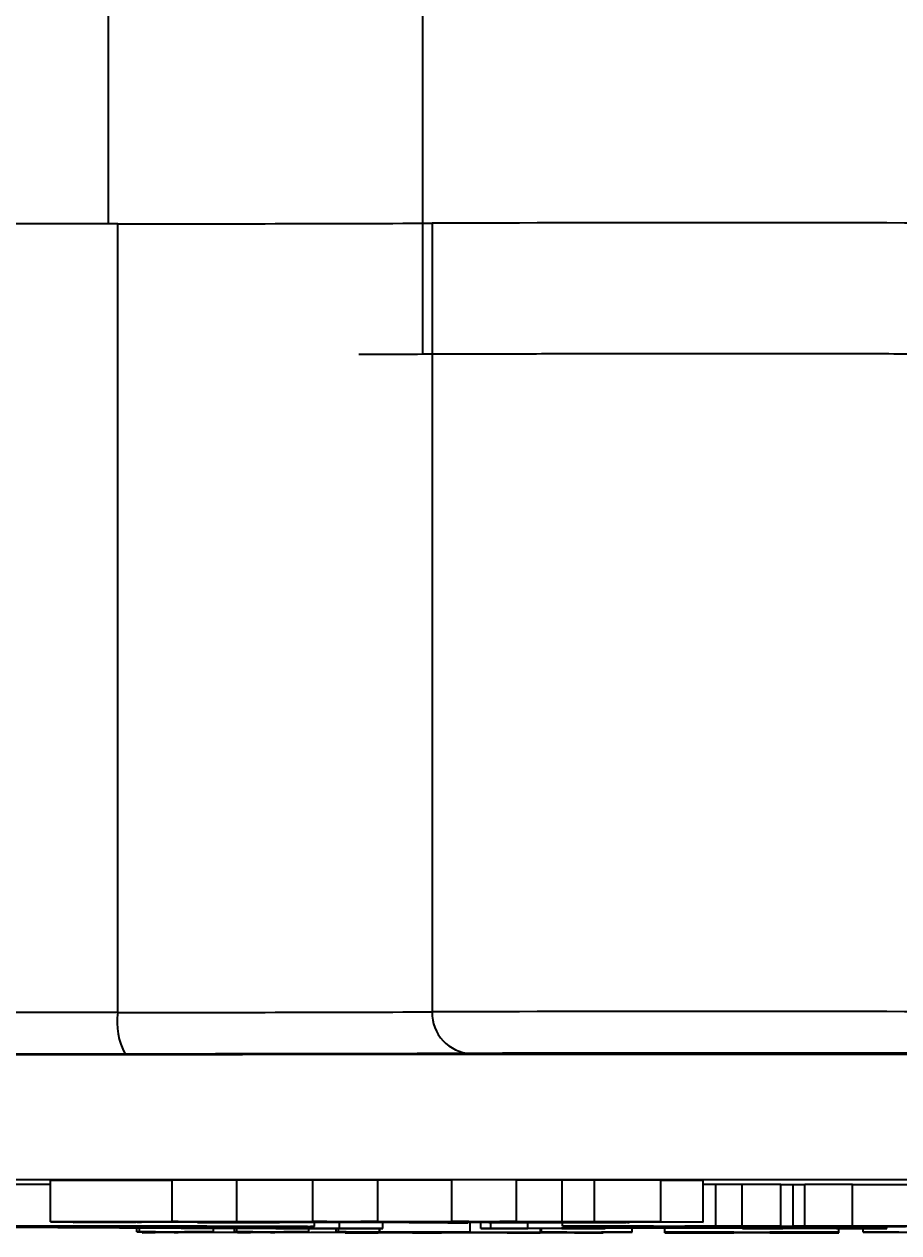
# Model space of a CAD drawing. Header units: millimetres. Extents: x 2180 to 4616, y 795 to 2518.
# Drawn here: x 2970.51 to 2991.58, y 954.81 to 983.93 of the extents above; entities that cross this region are included whole.
import ezdxf

# ---------------------------------------------------------------- set-up
doc = ezdxf.new("R2010")
doc.units = ezdxf.units.MM
doc.layers.add('AM_5', color=3, linetype='Continuous', lineweight=25)
doc.styles.add('SLDTEXTSTYLE1', font='txt.shx', dxfattribs={"width": 0.7, "bigfont": 'gbcbig.shx'})
doc.dimstyles.new('SLDDIMSTYLE12$0', dxfattribs={"dimtxt": 12, "dimasz": 10, "dimexe": 0, "dimexo": 0.0625, "dimgap": 0.875, "dimtad": 1, "dimdec": 1, "dimlfac": 1.8, "dimrnd": 1e-09, "dimzin": 12, "dimdsep": 46, "dimtxsty": 'SLDTEXTSTYLE1', "dimcen": 0.09, "dimdle": 8.16, "dimclrd": 3, "dimclre": 3, "dimadec": 0, "dimazin": 3, "dimtfac": 1, "dimtdec": 1, "dimtofl": 0, "dimtmove": 0, "dimatfit": 3, "dimfxl": 0, "dimfrac": 2, "dimtolj": 1, "dimlwd": 5, "dimlwe": 5, "dimarcsym": 0})

# ---------------------------------------------------------------- blocks, each defined once
blk = doc.blocks.new('*D55')
at = {"layer": 'AM_5', "color": 3, "lineweight": 5, "transparency": 16777216}
blk.add_line((2986.853, 1196.425), (2798.859, 1196.425), dxfattribs=at)
at = {"layer": 'AM_5', "color": 3, "linetype": 'Continuous', "lineweight": 5, "transparency": 16777216}
for p, q in [((2798.859, 1186.425), (2798.859, 964.813)), ((2941.107, 954.813), (2798.859, 954.813))]:
    blk.add_line(p, q, dxfattribs=at)
at = {"layer": 'AM_5', "color": 3, "transparency": 16777216}
for points in [[(2797.193, 1186.425), (2800.526, 1186.425), (2798.859, 1196.425)], [(2797.193, 964.813), (2800.526, 964.813), (2798.859, 954.813)]]:
    blk.add_solid(points, dxfattribs=at)
at = {"layer": 'Defpoints', "color": 0, "transparency": 16777216}
for p in [(2986.915, 1196.425), (2798.859, 954.813), (2941.17, 954.813)]:
    blk.add_point(p, dxfattribs=at)
at = {"layer": 'AM_5', "color": 0, "transparency": 16777216, "insert": (2791.984, 1022.095), "char_height": 12, "attachment_point": 5, "rotation": 90, "style": 'SLDTEXTSTYLE1'}
blk.add_mtext('\\A1;245', dxfattribs=at)

msp = doc.modelspace()

# ---------------------------------------------------------------- linework, layer by layer
at = {"color": 7, "linetype": 'Continuous', "lineweight": 25}
for p, q in [((2972.539, 979.121), (2972.539, 1010.549)), ((2980.109, 1009.811), (2980.109, 975.977)), ((2972.767, 960.121), (2972.767, 979.121)), ((2980.339, 979.135), (2980.339, 960.135)), ((2974.074, 956.077), (2971.146, 956.076)), ((2971.146, 955.076), (2971.146, 956.076)), ((2975.633, 956.082), (2974.074, 956.083)), ((2974.074, 955.083), (2974.074, 956.083)), ((2975.633, 955.082), (2975.633, 956.082)), ((2977.464, 956.079), (2975.633, 956.078)), ((2979.026, 956.084), (2977.464, 956.085)), ((2977.464, 955.085), (2977.464, 956.085)), ((2979.026, 955.084), (2979.026, 956.084)), ((2980.814, 956.08), (2979.026, 956.079)), ((2982.37, 956.085), (2980.814, 956.086)), ((2980.814, 955.086), (2980.814, 956.086)), ((2982.37, 955.085), (2982.37, 956.085)), ((2983.467, 956.081), (2982.37, 956.08)), ((2984.253, 956.083), (2983.467, 956.081)), ((2983.467, 955.081), (2983.467, 956.081)), ((2985.85, 956.081), (2984.253, 956.083)), ((2984.253, 955.083), (2984.253, 956.083)), ((2985.85, 955.081), (2985.85, 956.081)), ((2986.865, 956.073), (2985.85, 956.075)), ((2986.865, 955.073), (2986.865, 956.073)), ((2987.174, 955.976), (2986.865, 955.976)), ((2987.81, 955.977), (2987.174, 955.976)), ((2987.174, 954.976), (2987.174, 955.976)), ((2988.734, 955.975), (2987.81, 955.977)), ((2987.81, 954.977), (2987.81, 955.977)), ((2988.734, 954.975), (2988.734, 955.975)), ((2989.023, 955.968), (2988.734, 955.968)), ((2989.312, 955.972), (2989.023, 955.972)), ((2989.023, 955.972), (2989.023, 954.972)), ((2990.468, 955.977), (2989.312, 955.978)), ((2989.312, 954.978), (2989.312, 955.978)), ((2990.468, 954.977), (2990.468, 955.977)), ((2992.029, 955.972), (2990.468, 955.972)), ((2974.293, 954.916), (2968.726, 954.948)), ((2971.146, 955.076), (2974.618, 955.077)), ((2971.785, 955.075), (2971.146, 955.076)), ((2971.308, 954.948), (2976.374, 954.921)), ((2971.695, 955.065), (2971.695, 955.075)), ((2972.374, 955.076), (2971.785, 955.075)), ((2972.076, 955.066), (2972.076, 955.075)), ((2974.688, 955.077), (2972.374, 955.076)), ((2972.743, 955.071), (2972.743, 955.076)), ((2972.743, 955.071), (2973.016, 955.071)), ((2973.016, 955.071), (2973.016, 955.076)), ((2973.016, 955.071), (2973.157, 955.07)), ((2973.157, 955.07), (2973.157, 955.076)), ((2973.157, 955.07), (2984.931, 955.074)), ((2973.227, 954.835), (2973.227, 954.922)), ((2973.227, 954.835), (2973.287, 954.835)), ((2973.432, 954.834), (2973.227, 954.835)), ((2978.674, 955.071), (2973.229, 955.069)), ((2973.287, 954.835), (2973.287, 954.922)), ((2973.287, 954.835), (2975.075, 954.834)), ((2973.347, 955.067), (2973.347, 955.069)), ((2973.356, 954.816), (2973.356, 954.835)), ((2973.356, 954.816), (2973.661, 954.833)), ((2973.663, 954.816), (2973.356, 954.816)), ((2975.768, 954.827), (2973.663, 954.816)), ((2974.074, 955.083), (2975.633, 955.082)), ((2974.375, 954.833), (2974.121, 954.821)), ((2974.121, 954.821), (2974.223, 954.821)), ((2974.223, 954.821), (2975.899, 954.83)), ((2974.223, 954.821), (2974.223, 954.826)), ((2979.148, 954.916), (2974.293, 954.916)), ((2974.683, 955.065), (2974.683, 955.069)), ((2974.683, 955.065), (2975.718, 955.065)), ((2975.015, 954.834), (2974.861, 954.834)), ((2975.962, 955.073), (2975.011, 955.072)), ((2975.075, 954.834), (2975.015, 954.834)), ((2975.075, 954.834), (2975.075, 954.916)), ((2975.633, 955.082), (2975.24, 955.081)), ((2975.24, 955.081), (2975.502, 955.078)), ((2975.502, 955.078), (2975.502, 955.082)), ((2975.502, 955.078), (2978.022, 955.079)), ((2978.091, 955.078), (2975.571, 955.077)), ((2975.576, 954.834), (2975.576, 954.916)), ((2975.73, 954.834), (2975.576, 954.834)), ((2975.576, 954.834), (2975.635, 954.834)), ((2975.635, 954.834), (2975.635, 954.916)), ((2975.635, 954.834), (2977.371, 954.834)), ((2975.655, 954.815), (2975.87, 954.827)), ((2975.655, 954.815), (2975.655, 954.826)), ((2975.961, 954.815), (2975.655, 954.815)), ((2975.718, 955.065), (2975.718, 955.07)), ((2975.718, 955.065), (2979.054, 955.066)), ((2975.87, 954.827), (2975.768, 954.827)), ((2979.126, 955.065), (2975.79, 955.064)), ((2975.79, 955.064), (2976.655, 955.053)), ((2976.655, 955.053), (2975.797, 955.052)), ((2975.899, 954.83), (2976.009, 954.833)), ((2978.858, 954.831), (2975.961, 954.815)), ((2975.962, 955.073), (2975.962, 955.077)), ((2976.724, 954.832), (2976.448, 954.82)), ((2976.448, 954.82), (2976.55, 954.82)), ((2976.55, 954.82), (2978.492, 954.831)), ((2976.55, 954.82), (2976.55, 954.825)), ((2976.655, 955.053), (2976.655, 955.064)), ((2977.311, 954.833), (2977.159, 954.833)), ((2977.371, 954.834), (2977.311, 954.833)), ((2977.371, 954.834), (2977.371, 954.916)), ((2977.464, 955.085), (2979.026, 955.084)), ((2977.504, 954.965), (2977.504, 955.065)), ((2978.026, 954.833), (2978.026, 954.916)), ((2978.18, 954.833), (2978.026, 954.833)), ((2978.026, 954.833), (2978.086, 954.833)), ((2978.086, 954.833), (2978.086, 954.916)), ((2978.086, 954.833), (2979.072, 954.833)), ((2978.108, 954.919), (2978.108, 955.065)), ((2978.108, 954.919), (2979.148, 954.919)), ((2978.243, 954.814), (2978.243, 954.828)), ((2978.243, 954.814), (2978.272, 954.815)), ((2980.532, 954.813), (2978.243, 954.814)), ((2978.272, 954.815), (2978.272, 954.828)), ((2978.272, 954.815), (2978.532, 954.815)), ((2979.355, 955.074), (2978.402, 955.073)), ((2978.492, 954.831), (2978.539, 954.832)), ((2978.532, 954.815), (2978.532, 954.829)), ((2979.026, 955.084), (2978.62, 955.083)), ((2978.62, 955.083), (2978.905, 955.079)), ((2979.054, 955.066), (2978.674, 955.071)), ((2978.905, 955.079), (2978.905, 955.083)), ((2978.905, 955.079), (2981.356, 955.08)), ((2981.425, 955.079), (2978.975, 955.078)), ((2979.037, 954.815), (2979.686, 954.831)), ((2979.072, 954.833), (2979.072, 954.916)), ((2979.072, 954.833), (2979.073, 954.833)), ((2979.073, 954.916), (2979.073, 954.833)), ((2979.073, 954.833), (2981.258, 954.833)), ((2979.148, 954.919), (2979.148, 955.065)), ((2979.148, 954.919), (2979.148, 954.916)), ((2979.557, 954.832), (2979.353, 954.832)), ((2979.355, 955.074), (2979.355, 955.078)), ((2979.56, 954.832), (2979.557, 954.832)), ((2985.072, 955.073), (2979.558, 955.071)), ((2979.558, 955.071), (2979.938, 955.066)), ((2980.2, 954.823), (2979.869, 954.815)), ((2979.869, 954.815), (2979.874, 954.815)), ((2979.938, 955.066), (2979.938, 955.071)), ((2979.938, 955.066), (2983.205, 955.068)), ((2983.482, 955.067), (2980.01, 955.066)), ((2983.269, 954.823), (2980.2, 954.823)), ((2980.518, 954.831), (2980.227, 954.824)), ((2980.227, 954.824), (2983.296, 954.823)), ((2981.196, 955.052), (2980.243, 955.051)), ((2980.301, 954.814), (2980.301, 954.823)), ((2980.301, 954.814), (2980.561, 954.814)), ((2980.561, 954.814), (2980.532, 954.813)), ((2980.561, 954.814), (2980.561, 954.823)), ((2980.814, 955.086), (2982.37, 955.085)), ((2981.231, 954.832), (2981.023, 954.832)), ((2981.196, 955.052), (2981.196, 955.066)), ((2981.258, 954.833), (2981.231, 954.832)), ((2981.258, 954.833), (2981.258, 955.066)), ((2981.511, 954.919), (2981.511, 955.066)), ((2981.511, 954.917), (2981.511, 954.919)), ((2981.511, 954.919), (2981.754, 954.919)), ((2984.505, 954.917), (2981.511, 954.917)), ((2981.707, 955.058), (2981.707, 955.066)), ((2981.767, 955.057), (2981.707, 955.058)), ((2982.699, 955.076), (2981.751, 955.074)), ((2981.754, 954.919), (2981.754, 955.057)), ((2982.37, 955.085), (2981.967, 955.084)), ((2981.967, 955.084), (2982.242, 955.08)), ((2982.144, 954.813), (2982.144, 954.823)), ((2982.144, 954.813), (2982.173, 954.814)), ((2984.433, 954.813), (2982.144, 954.813)), ((2982.173, 954.814), (2982.173, 954.823)), ((2982.173, 954.814), (2982.433, 954.814)), ((2982.242, 955.08), (2982.242, 955.084)), ((2982.242, 955.08), (2983.467, 955.081)), ((2985.85, 955.081), (2982.311, 955.079)), ((2982.433, 954.814), (2982.433, 954.823)), ((2982.644, 954.92), (2982.644, 955.067)), ((2982.644, 954.92), (2985.796, 954.947)), ((2982.699, 955.076), (2982.699, 955.08)), ((2982.938, 954.815), (2983.269, 954.823)), ((2982.938, 954.815), (2982.938, 954.823)), ((2982.947, 954.832), (2982.947, 954.917)), ((2983.155, 954.831), (2982.947, 954.832)), ((2982.947, 954.832), (2982.974, 954.832)), ((2982.974, 954.832), (2982.974, 954.917)), ((2982.974, 954.832), (2985.159, 954.832)), ((2983.205, 955.068), (2983.205, 955.072)), ((2983.205, 955.068), (2983.701, 955.069)), ((2983.296, 954.823), (2983.587, 954.831)), ((2983.467, 955.081), (2984.253, 955.083)), ((2983.475, 954.976), (2983.475, 955.067)), ((2983.996, 954.975), (2983.475, 954.976)), ((2983.475, 954.976), (2987.174, 954.976)), ((2984.112, 955.059), (2983.482, 955.067)), ((2984.262, 954.928), (2983.534, 954.922)), ((2983.591, 954.958), (2983.591, 954.976)), ((2984.227, 954.955), (2983.591, 954.958)), ((2983.701, 955.069), (2983.701, 955.073)), ((2983.701, 955.069), (2984.944, 955.068)), ((2983.707, 954.968), (2983.707, 954.975)), ((2984.227, 954.967), (2983.707, 954.968)), ((2983.707, 954.968), (2985.672, 954.968)), ((2984.419, 954.83), (2983.77, 954.814)), ((2983.77, 954.814), (2983.775, 954.814)), ((2984.201, 954.813), (2984.201, 954.825)), ((2984.201, 954.813), (2984.461, 954.813)), ((2984.253, 955.083), (2985.85, 955.081)), ((2987.897, 954.928), (2984.262, 954.928)), ((2984.262, 954.919), (2984.262, 954.928)), ((2984.262, 954.919), (2984.505, 954.919)), ((2984.944, 955.068), (2984.412, 955.067)), ((2984.412, 955.067), (2985.041, 955.059)), ((2986.12, 954.944), (2984.424, 954.93)), ((2984.424, 954.93), (2987.816, 954.93)), ((2984.461, 954.813), (2984.433, 954.813)), ((2984.458, 955.069), (2985.072, 955.073)), ((2984.458, 955.069), (2984.458, 955.073)), ((2984.69, 955.069), (2984.458, 955.069)), ((2984.505, 954.919), (2984.505, 954.928)), ((2984.505, 954.919), (2984.505, 954.917)), ((2985.132, 954.831), (2984.924, 954.831)), ((2984.931, 955.074), (2984.931, 955.08)), ((2984.931, 955.074), (2985.414, 955.076)), ((2985.041, 955.059), (2985.041, 955.073)), ((2985.087, 955.058), (2985.087, 955.08)), ((2985.159, 954.832), (2985.132, 954.831)), ((2985.159, 954.832), (2985.159, 954.928)), ((2985.672, 954.975), (2985.383, 954.975)), ((2985.414, 955.076), (2985.414, 955.081)), ((2985.414, 955.076), (2986.865, 955.073)), ((2985.672, 954.967), (2985.614, 954.967)), ((2985.672, 954.968), (2985.672, 954.975)), ((2985.672, 954.959), (2985.672, 954.967)), ((2985.796, 954.947), (2987.007, 954.948)), ((2985.942, 954.832), (2985.942, 954.928)), ((2985.942, 954.831), (2985.942, 954.832)), ((2985.942, 954.832), (2990.134, 954.832)), ((2987.139, 954.831), (2985.942, 954.831)), ((2985.942, 954.813), (2985.942, 954.831)), ((2990.134, 954.813), (2985.942, 954.813)), ((2985.942, 954.813), (2985.942, 954.813)), ((2985.942, 954.813), (2987.139, 954.813)), ((2986.201, 954.944), (2986.12, 954.944)), ((2987.816, 954.93), (2986.201, 954.944)), ((2988.734, 954.975), (2986.423, 954.975)), ((2986.423, 954.975), (2986.423, 954.968)), ((2986.423, 954.968), (2987.059, 954.968)), ((2988.388, 954.967), (2986.423, 954.967)), ((2986.423, 954.967), (2986.423, 954.96)), ((2986.423, 954.96), (2988.388, 954.961)), ((2987.007, 954.948), (2987.007, 954.967)), ((2987.007, 954.948), (2990.078, 954.92)), ((2987.059, 954.968), (2987.059, 954.975)), ((2987.059, 954.968), (2987.579, 954.969)), ((2987.139, 954.813), (2987.139, 954.831)), ((2987.174, 954.976), (2987.81, 954.977)), ((2987.579, 954.969), (2987.579, 954.975)), ((2987.579, 954.969), (2988.388, 954.967)), ((2987.607, 954.814), (2987.607, 954.83)), ((2987.81, 954.977), (2988.734, 954.975)), ((2987.813, 954.919), (2987.813, 954.928)), ((2987.813, 954.917), (2987.813, 954.919)), ((2987.813, 954.919), (2988.136, 954.919)), ((2991.292, 954.917), (2987.813, 954.917)), ((2988.703, 954.921), (2987.897, 954.928)), ((2988.136, 954.919), (2988.136, 954.926)), ((2988.388, 954.969), (2988.388, 954.975)), ((2988.908, 954.967), (2988.388, 954.969)), ((2988.388, 954.969), (2995.38, 954.969)), ((2988.388, 954.967), (2988.388, 954.969)), ((2988.388, 954.961), (2988.388, 954.967)), ((2988.388, 954.961), (2988.446, 954.961)), ((2988.446, 954.968), (2988.446, 954.961)), ((2988.47, 954.83), (2988.47, 954.814)), ((2990.134, 954.831), (2988.938, 954.831)), ((2988.938, 954.813), (2988.938, 954.831)), ((2988.938, 954.813), (2990.134, 954.813)), ((2989.023, 954.962), (2988.966, 954.965)), ((2988.966, 954.965), (2989.717, 954.964)), ((2988.966, 954.951), (2988.966, 954.965)), ((2988.966, 954.951), (2989.023, 954.954)), ((2989.717, 954.952), (2988.966, 954.951)), ((2989.717, 954.97), (2989.023, 954.972)), ((2989.023, 954.972), (2989.37, 954.972)), ((2989.023, 954.954), (2989.023, 954.962)), ((2989.312, 954.978), (2990.468, 954.977)), ((2990.179, 954.971), (2989.717, 954.97)), ((2989.717, 954.964), (2989.717, 954.97)), ((2989.717, 954.964), (2991.393, 954.964)), ((2991.046, 954.964), (2989.717, 954.964)), ((2989.717, 954.964), (2989.717, 954.952)), ((2990.468, 954.977), (2990.064, 954.976)), ((2990.064, 954.976), (2990.064, 954.972)), ((2990.064, 954.972), (2992.086, 954.972)), ((2990.078, 954.92), (2990.078, 954.964)), ((2990.134, 954.832), (2990.134, 954.917)), ((2990.134, 954.832), (2990.134, 954.831)), ((2990.134, 954.813), (2990.134, 954.831)), ((2990.134, 954.813), (2990.134, 954.813)), ((2995.034, 954.971), (2990.179, 954.971)), ((2991.682, 954.968), (2990.295, 954.968)), ((2990.723, 954.832), (2990.723, 954.917)), ((2990.759, 954.831), (2990.723, 954.832)), ((2990.723, 954.832), (2993.144, 954.832)), ((2991.068, 954.831), (2990.759, 954.831)), ((2991.046, 954.953), (2991.046, 954.964)), ((2991.74, 954.954), (2991.046, 954.953)), ((2991.049, 954.919), (2991.049, 954.953)), ((2991.049, 954.919), (2991.292, 954.919)), ((2991.292, 954.919), (2991.292, 954.954)), ((2991.292, 954.919), (2991.292, 954.917)), ((2991.393, 954.964), (2991.682, 954.968)), ((2991.393, 954.964), (2991.393, 954.968)), ((2992.431, 954.815), (2991.58, 954.831))]:
    msp.add_line(p, q, dxfattribs=at)
at = {"color": 7, "linetype": 'Continuous', "lineweight": 25, "flags": 128}
for points in [[(2972.767, 979.121), (2967.441, 979.119), (2962.207, 979.116), (2957.088, 979.112), (2952.108, 979.107), (2947.29, 979.101), (2942.657, 979.095), (2938.231, 979.088), (2934.031, 979.081), (2930.077, 979.073), (2926.388, 979.064), (2922.98, 979.055), (2919.87, 979.046), (2917.071, 979.036), (2914.598, 979.025), (2912.461, 979.015), (2910.67, 979.004)], [(2972.767, 960.121), (2967.508, 960.119), (2962.337, 960.116), (2957.278, 960.112), (2952.354, 960.107), (2947.588, 960.102), (2943, 960.096), (2938.611, 960.089), (2934.442, 960.082), (2930.511, 960.074), (2926.836, 960.066), (2923.433, 960.057), (2920.319, 960.047), (2917.506, 960.038), (2915.009, 960.027), (2912.837, 960.017), (2911.002, 960.006), (2909.51, 959.995), (2908.37, 959.984)], [(3015.313, 959.094), (3010.609, 959.097), (3005.788, 959.101), (3000.873, 959.103), (2995.89, 959.105), (2990.863, 959.106), (2985.817, 959.106), (2980.778, 959.105), (2975.77, 959.104), (2970.818, 959.102), (2965.947, 959.099)], [(2991.583, 959.124), (2990.756, 959.122), (2989.679, 959.12), (2988.425, 959.119), (2987.079, 959.118), (2985.733, 959.119), (2984.479, 959.12), (2983.402, 959.122), (2982.576, 959.124), (2982.056, 959.127), (2981.879, 959.129), (2982.056, 959.132), (2982.576, 959.135), (2983.402, 959.137), (2984.479, 959.139), (2985.733, 959.14), (2987.079, 959.141), (2988.425, 959.14), (2989.679, 959.139), (2990.756, 959.137), (2991.583, 959.135)]]:
    msp.add_lwpolyline(points, dxfattribs=at)
at = {"color": 7, "linetype": 'Continuous', "lineweight": 25}
for centre, radius, start, end in [((2973.206, 2854.207), 1875.085, 269.986579, 270.217963), ((2987.079, -1013.168), 1992.314, 89.806162, 90.193839), ((2974.309, 959.88), 1.561, 171.0968, 209.1481), ((2973.206, 2835.207), 1875.085, 269.986579, 270.217963), ((2987.079, -1032.168), 1992.314, 89.806162, 90.193839), ((2981.309, 960.104), 0.971, 178.1826, 267.9964)]:
    msp.add_arc(centre, radius, start, end, dxfattribs=at)
for points, knots in [([(2980.109, 975.977), (2979.788, 975.975), (2979.404, 975.973), (2978.691, 975.972), (2978.573, 975.971)], [0, 0, 0, 0, 0.8349467, 1, 1, 1, 1]), ([(2972.946, 959.119), (2970.45, 959.118), (2965.412, 959.116), (2958.035, 959.11), (2950.793, 959.103), (2943.814, 959.095), (2937.211, 959.084), (2931.118, 959.073), (2925.625, 959.06), (2920.813, 959.046), (2916.751, 959.031), (2913.481, 959.015), (2910.943, 958.999), (2909.88, 958.989), (2909.354, 958.983)], [0, 0, 0, 0, 0.079959, 0.161371, 0.244142, 0.328893, 0.414217, 0.5, 0.585778, 0.671102, 0.755858, 0.838624, 0.920039, 1, 1, 1, 1]), ([(2981.275, 959.134), (2980.884, 959.132), (2980.089, 959.129), (2978.099, 959.124), (2975.686, 959.121), (2973.849, 959.12), (2972.946, 959.119)], [0, 0, 0, 0, 0.245796, 0.5, 0.754204, 1, 1, 1, 1]), ([(2992.883, 959.134), (2992.619, 959.135), (2992.078, 959.138), (2990.66, 959.141), (2988.943, 959.142), (2987.079, 959.143), (2985.215, 959.142), (2983.499, 959.141), (2982.081, 959.138), (2981.539, 959.135), (2981.275, 959.134)], [0, 0, 0, 0, 0.122089, 0.25, 0.377911, 0.5, 0.622089, 0.75, 0.877911, 1, 1, 1, 1]), ([(2918.634, 955.956), (2918.681, 955.959), (2918.788, 955.967), (2919.658, 955.98), (2921.139, 955.994), (2923.314, 956.007), (2926.144, 956.021), (2929.658, 956.033), (2933.813, 956.046), (2938.556, 956.057), (2943.817, 956.067), (2949.509, 956.076), (2955.532, 956.083), (2961.755, 956.089), (2968.121, 956.094), (2974.473, 956.097), (2980.812, 956.099), (2987.079, 956.1), (2993.346, 956.099), (2999.685, 956.097), (3006.038, 956.094), (3012.403, 956.089), (3018.627, 956.083), (3024.649, 956.076), (3030.341, 956.067), (3035.603, 956.057), (3040.346, 956.046), (3044.5, 956.033), (3048.014, 956.021), (3050.845, 956.007), (3053.02, 955.994), (3054.501, 955.98), (3055.372, 955.967), (3055.479, 955.959), (3055.527, 955.956)], [0, 0, 0, 0, 0.023828, 0.053273, 0.084485, 0.115699, 0.147957, 0.180726, 0.213842, 0.247136, 0.28043, 0.313546, 0.346314, 0.378573, 0.409785, 0.440999, 0.470442, 0.499888, 0.529332, 0.558778, 0.58999, 0.621203, 0.653462, 0.68623, 0.719347, 0.752641, 0.785934, 0.819051, 0.851819, 0.884078, 0.915289, 0.946503, 0.975948, 1, 1, 1, 1]), ([(2971.146, 955.98), (2971.039, 955.98), (2970.618, 955.98), (2970.178, 955.98), (2969.85, 955.98)], [0, 0, 0, 0, 0.254888, 1, 1, 1, 1]), ([(2968.225, 954.978), (2968.895, 954.978), (2970.24, 954.978), (2972.048, 954.976), (2973.368, 954.974), (2974.292, 954.97), (2974.599, 954.967), (2974.622, 954.965), (2974.627, 954.964)], [0, 0, 0, 0, 0.196061, 0.394111, 0.547436, 0.700125, 0.928087, 1, 1, 1, 1]), ([(2974.627, 954.964), (2974.597, 954.963), (2974.536, 954.96), (2973.853, 954.956), (2972.505, 954.953), (2970.821, 954.951), (2969.473, 954.951), (2968.695, 954.95), (2968.572, 954.95)], [0, 0, 0, 0, 0.200351, 0.402646, 0.59747, 0.766762, 0.96323, 1, 1, 1, 1]), ([(2969.176, 954.98), (2969.844, 954.98), (2971.079, 954.98), (2972.846, 954.979), (2974.509, 954.978), (2976.028, 954.975), (2977.174, 954.971), (2977.482, 954.968), (2977.5, 954.966), (2977.504, 954.965)], [0, 0, 0, 0, 0.160365, 0.296332, 0.431737, 0.589347, 0.747826, 0.949128, 1, 1, 1, 1]), ([(2977.504, 954.965), (2977.477, 954.964), (2977.417, 954.96), (2976.633, 954.956), (2974.922, 954.952), (2973.073, 954.949), (2971.794, 954.949), (2971.308, 954.948)], [0, 0, 0, 0, 0.183074, 0.416875, 0.642834, 0.864166, 1, 1, 1, 1]), ([(2971.695, 955.065), (2971.7, 955.065), (2971.712, 955.066), (2971.881, 955.066), (2972.015, 955.066), (2972.076, 955.066)], [0, 0, 0, 0, 0.206018, 0.636041, 1, 1, 1, 1]), ([(2972.392, 955.064), (2972.311, 955.064), (2972.161, 955.064), (2971.951, 955.064), (2971.81, 955.065), (2971.718, 955.065), (2971.701, 955.065), (2971.695, 955.065)], [0, 0, 0, 0, 0.281585, 0.522569, 0.762523, 0.925805, 1, 1, 1, 1]), ([(2972.076, 955.066), (2972.203, 955.067), (2972.545, 955.068), (2972.69, 955.07), (2972.729, 955.071), (2972.743, 955.071)], [0, 0, 0, 0, 0.268239, 0.722981, 1, 1, 1, 1]), ([(2973.299, 955.066), (2973.272, 955.066), (2973.219, 955.065), (2972.954, 955.065), (2972.684, 955.065), (2972.445, 955.064), (2972.392, 955.064)], [0, 0, 0, 0, 0.194719, 0.390632, 0.863045, 1, 1, 1, 1]), ([(2973.229, 955.069), (2973.283, 955.068), (2973.351, 955.068), (2973.33, 955.067), (2973.325, 955.067)], [0, 0, 0, 0, 0.784657, 1, 1, 1, 1]), ([(2973.661, 954.833), (2973.672, 954.834), (2973.689, 954.834), (2973.641, 954.834), (2973.583, 954.834), (2973.508, 954.834), (2973.456, 954.834), (2973.432, 954.834)], [0, 0, 0, 0, 0.409045, 0.568709, 0.729731, 0.871998, 1, 1, 1, 1]), ([(2974.618, 955.077), (2974.56, 955.078), (2974.449, 955.079), (2974.271, 955.081), (2974.14, 955.083), (2974.074, 955.083)], [0, 0, 0, 0, 0.361759, 0.680808, 1, 1, 1, 1]), ([(2974.861, 954.834), (2974.797, 954.834), (2974.697, 954.834), (2974.564, 954.834), (2974.477, 954.834), (2974.41, 954.833), (2974.388, 954.833), (2974.375, 954.833)], [0, 0, 0, 0, 0.286948, 0.445283, 0.603611, 0.766841, 1, 1, 1, 1]), ([(2975.797, 955.052), (2975.705, 955.053), (2975.519, 955.056), (2975.161, 955.061), (2974.853, 955.064), (2974.683, 955.065)], [0, 0, 0, 0, 0.307881, 0.615778, 1, 1, 1, 1]), ([(2975.011, 955.072), (2974.974, 955.072), (2974.913, 955.074), (2974.797, 955.075), (2974.724, 955.076), (2974.688, 955.077)], [0, 0, 0, 0, 0.437947, 0.718933, 1, 1, 1, 1]), ([(2975.571, 955.077), (2975.602, 955.077), (2975.662, 955.076), (2975.786, 955.075), (2975.893, 955.074), (2975.962, 955.073)], [0, 0, 0, 0, 0.267337, 0.534687, 1, 1, 1, 1]), ([(2976.009, 954.833), (2976.016, 954.833), (2976.028, 954.833), (2975.971, 954.833), (2975.874, 954.833), (2975.774, 954.834), (2975.73, 954.834)], [0, 0, 0, 0, 0.280717, 0.477013, 0.764436, 1, 1, 1, 1]), ([(2976.374, 954.921), (2976.545, 954.921), (2976.809, 954.92), (2977.481, 954.919), (2977.887, 954.919), (2978.108, 954.919)], [0, 0, 0, 0, 0.454509, 0.703285, 1, 1, 1, 1]), ([(2977.159, 954.833), (2977.112, 954.833), (2977.036, 954.833), (2976.929, 954.833), (2976.852, 954.833), (2976.78, 954.833), (2976.744, 954.832), (2976.728, 954.832), (2976.724, 954.832)], [0, 0, 0, 0, 0.219728, 0.360437, 0.501962, 0.629609, 0.910972, 1, 1, 1, 1]), ([(2978.022, 955.079), (2977.963, 955.079), (2977.851, 955.081), (2977.667, 955.083), (2977.532, 955.084), (2977.464, 955.085)], [0, 0, 0, 0, 0.353076, 0.676475, 1, 1, 1, 1]), ([(2978.402, 955.073), (2978.359, 955.074), (2978.293, 955.075), (2978.181, 955.077), (2978.121, 955.077), (2978.091, 955.078)], [0, 0, 0, 0, 0.499817, 0.749886, 1, 1, 1, 1]), ([(2978.534, 954.832), (2978.533, 954.832), (2978.532, 954.832), (2978.49, 954.832), (2978.411, 954.832), (2978.304, 954.832), (2978.221, 954.833), (2978.18, 954.833)], [0, 0, 0, 0, 0.063168, 0.286153, 0.501453, 0.758451, 1, 1, 1, 1]), ([(2978.532, 954.815), (2978.625, 954.815), (2978.754, 954.815), (2978.903, 954.815), (2978.979, 954.815), (2979.022, 954.815), (2979.032, 954.815), (2979.037, 954.815)], [0, 0, 0, 0, 0.3758207, 0.5238074, 0.6720575, 0.8532035, 1, 1, 1, 1]), ([(2979.353, 954.832), (2979.297, 954.832), (2979.191, 954.832), (2979.044, 954.832), (2978.932, 954.832), (2978.883, 954.831), (2978.858, 954.831)], [0, 0, 0, 0, 0.2469872, 0.468153, 0.7284619, 1, 1, 1, 1]), ([(2978.975, 955.078), (2979.005, 955.078), (2979.066, 955.077), (2979.182, 955.076), (2979.289, 955.075), (2979.355, 955.074)], [0, 0, 0, 0, 0.278089, 0.556193, 1, 1, 1, 1]), ([(2980.243, 955.051), (2980.146, 955.052), (2979.951, 955.055), (2979.569, 955.06), (2979.291, 955.063), (2979.126, 955.065)], [0, 0, 0, 0, 0.289421, 0.578839, 1, 1, 1, 1]), ([(2979.686, 954.831), (2979.686, 954.831), (2979.688, 954.832), (2979.657, 954.832), (2979.605, 954.832), (2979.57, 954.832), (2979.56, 954.832)], [0, 0, 0, 0, 0.177122, 0.589108, 0.884827, 1, 1, 1, 1]), ([(2979.88, 954.815), (2979.893, 954.815), (2979.919, 954.815), (2980.003, 954.814), (2980.13, 954.814), (2980.236, 954.814), (2980.301, 954.814)], [0, 0, 0, 0, 0.204883, 0.408937, 0.643499, 1, 1, 1, 1]), ([(2980.01, 955.066), (2980.125, 955.064), (2980.357, 955.061), (2980.734, 955.057), (2981.031, 955.054), (2981.196, 955.052)], [0, 0, 0, 0, 0.3079389, 0.6158743, 1, 1, 1, 1]), ([(2981.023, 954.832), (2980.953, 954.832), (2980.837, 954.832), (2980.695, 954.832), (2980.603, 954.832), (2980.54, 954.831), (2980.526, 954.831), (2980.518, 954.831)], [0, 0, 0, 0, 0.290077, 0.48445, 0.638173, 0.79153, 1, 1, 1, 1]), ([(2981.356, 955.08), (2981.297, 955.081), (2981.187, 955.082), (2981.007, 955.084), (2980.878, 955.085), (2980.814, 955.086)], [0, 0, 0, 0, 0.361832, 0.680859, 1, 1, 1, 1]), ([(2981.751, 955.074), (2981.711, 955.075), (2981.646, 955.076), (2981.531, 955.078), (2981.46, 955.079), (2981.425, 955.079)], [0, 0, 0, 0, 0.437841, 0.718884, 1, 1, 1, 1]), ([(2981.707, 955.058), (2982.041, 955.058), (2982.613, 955.058), (2983.269, 955.058), (2983.672, 955.058), (2983.88, 955.058), (2984.021, 955.058), (2984.099, 955.058), (2984.131, 955.059), (2984.118, 955.059), (2984.112, 955.059)], [0, 0, 0, 0, 0.358025, 0.615683, 0.704922, 0.795041, 0.841826, 0.888488, 0.9407, 1, 1, 1, 1]), ([(2981.754, 954.919), (2981.877, 954.919), (2982.087, 954.919), (2982.343, 954.919), (2982.528, 954.92), (2982.603, 954.92), (2982.635, 954.92), (2982.644, 954.92)], [0, 0, 0, 0, 0.268165, 0.456817, 0.645375, 0.906381, 1, 1, 1, 1]), ([(2983.978, 955.055), (2983.946, 955.055), (2983.883, 955.055), (2983.525, 955.056), (2982.818, 955.056), (2982.163, 955.057), (2981.767, 955.057)], [0, 0, 0, 0, 0.10724, 0.21472, 0.525104, 1, 1, 1, 1]), ([(2982.311, 955.079), (2982.34, 955.079), (2982.399, 955.078), (2982.521, 955.077), (2982.63, 955.076), (2982.699, 955.076)], [0, 0, 0, 0, 0.267397, 0.53481, 1, 1, 1, 1]), ([(2982.433, 954.814), (2982.526, 954.814), (2982.655, 954.814), (2982.804, 954.814), (2982.88, 954.814), (2982.923, 954.814), (2982.933, 954.815), (2982.938, 954.815)], [0, 0, 0, 0, 0.375821, 0.523807, 0.672057, 0.853203, 1, 1, 1, 1]), ([(2983.583, 954.831), (2983.584, 954.831), (2983.585, 954.831), (2983.547, 954.831), (2983.484, 954.831), (2983.369, 954.831), (2983.255, 954.831), (2983.172, 954.831), (2983.155, 954.831)], [0, 0, 0, 0, 0.132198, 0.30903, 0.458399, 0.607839, 0.921168, 1, 1, 1, 1]), ([(2983.534, 954.922), (2983.523, 954.922), (2983.502, 954.922), (2983.469, 954.921), (2983.459, 954.921), (2983.453, 954.921)], [0, 0, 0, 0, 0.2502199, 0.5005081, 1, 1, 1, 1]), ([(2983.453, 954.921), (2983.462, 954.92), (2983.476, 954.92), (2983.554, 954.919), (2983.651, 954.919), (2983.805, 954.919), (2984.015, 954.919), (2984.176, 954.919), (2984.262, 954.919)], [0, 0, 0, 0, 0.284135, 0.450473, 0.560568, 0.671794, 0.825494, 1, 1, 1, 1]), ([(2983.591, 954.958), (2983.94, 954.958), (2984.463, 954.958), (2985.154, 954.959), (2985.499, 954.959), (2985.672, 954.959)], [0, 0, 0, 0, 0.499885, 0.749929, 1, 1, 1, 1]), ([(2983.781, 954.814), (2983.794, 954.814), (2983.82, 954.814), (2983.904, 954.814), (2984.031, 954.814), (2984.137, 954.813), (2984.201, 954.813)], [0, 0, 0, 0, 0.204883, 0.408937, 0.643499, 1, 1, 1, 1]), ([(2985.041, 955.059), (2985.068, 955.058), (2985.12, 955.058), (2984.979, 955.057), (2984.619, 955.056), (2984.23, 955.055), (2983.978, 955.055)], [0, 0, 0, 0, 0.211302, 0.416468, 0.621501, 1, 1, 1, 1]), ([(2985.383, 954.975), (2985.216, 954.975), (2984.899, 954.975), (2984.435, 954.975), (2984.142, 954.975), (2983.996, 954.975)], [0, 0, 0, 0, 0.35686, 0.67714, 1, 1, 1, 1]), ([(2985.614, 954.967), (2985.447, 954.967), (2985.131, 954.967), (2984.666, 954.967), (2984.374, 954.967), (2984.227, 954.967)], [0, 0, 0, 0, 0.35686, 0.67714, 1, 1, 1, 1]), ([(2988.446, 954.961), (2987.849, 954.96), (2986.829, 954.959), (2985.364, 954.957), (2984.607, 954.956), (2984.227, 954.955)], [0, 0, 0, 0, 0.41234, 0.704495, 1, 1, 1, 1]), ([(2984.924, 954.831), (2984.854, 954.831), (2984.738, 954.831), (2984.596, 954.831), (2984.503, 954.831), (2984.44, 954.831), (2984.427, 954.83), (2984.419, 954.83)], [0, 0, 0, 0, 0.290077, 0.48445, 0.638173, 0.79153, 1, 1, 1, 1]), ([(2986.865, 955.073), (2986.647, 955.073), (2986.172, 955.073), (2985.44, 955.071), (2984.982, 955.07), (2984.69, 955.069)], [0, 0, 0, 0, 0.234297, 0.511813, 1, 1, 1, 1]), ([(2987.607, 954.83), (2987.604, 954.83), (2987.599, 954.83), (2987.54, 954.831), (2987.461, 954.831), (2987.325, 954.831), (2987.215, 954.831), (2987.139, 954.831)], [0, 0, 0, 0, 0.250411, 0.398556, 0.54744, 0.686236, 1, 1, 1, 1]), ([(2987.139, 954.813), (2987.228, 954.813), (2987.353, 954.813), (2987.495, 954.814), (2987.568, 954.814), (2987.603, 954.814), (2987.606, 954.814), (2987.607, 954.814)], [0, 0, 0, 0, 0.364031, 0.510061, 0.655864, 0.843841, 1, 1, 1, 1]), ([(2988.136, 954.919), (2988.223, 954.919), (2988.364, 954.919), (2988.532, 954.919), (2988.64, 954.919), (2988.713, 954.919), (2988.764, 954.919), (2988.776, 954.92), (2988.784, 954.92)], [0, 0, 0, 0, 0.25713, 0.418126, 0.515419, 0.613557, 0.771961, 1, 1, 1, 1]), ([(2988.938, 954.831), (2988.868, 954.831), (2988.751, 954.831), (2988.613, 954.831), (2988.529, 954.831), (2988.477, 954.83), (2988.472, 954.83), (2988.47, 954.83)], [0, 0, 0, 0, 0.2944044, 0.4877252, 0.6436082, 0.7993468, 1, 1, 1, 1]), ([(2988.47, 954.814), (2988.473, 954.814), (2988.479, 954.814), (2988.536, 954.814), (2988.631, 954.813), (2988.769, 954.813), (2988.878, 954.813), (2988.938, 954.813)], [0, 0, 0, 0, 0.210223, 0.375759, 0.542534, 0.746796, 1, 1, 1, 1]), ([(2988.784, 954.92), (2988.782, 954.92), (2988.78, 954.92), (2988.764, 954.921), (2988.727, 954.921), (2988.703, 954.921)], [0, 0, 0, 0, 0.25103, 0.502225, 1, 1, 1, 1]), ([(2990.295, 954.968), (2990.128, 954.968), (2989.812, 954.968), (2989.347, 954.968), (2989.055, 954.967), (2988.908, 954.967)], [0, 0, 0, 0, 0.35686, 0.67714, 1, 1, 1, 1]), ([(2989.368, 954.973), (2989.367, 954.973), (2989.365, 954.974), (2989.349, 954.976), (2989.325, 954.977), (2989.312, 954.978)], [0, 0, 0, 0, 0.333361, 0.666606, 1, 1, 1, 1]), ([(2990.078, 954.92), (2990.12, 954.92), (2990.204, 954.92), (2990.39, 954.919), (2990.65, 954.919), (2990.877, 954.919), (2991.011, 954.919), (2991.049, 954.919)], [0, 0, 0, 0, 0.25387, 0.509596, 0.715202, 0.920342, 1, 1, 1, 1]), ([(2991.58, 954.831), (2991.567, 954.831), (2991.548, 954.831), (2991.466, 954.831), (2991.371, 954.831), (2991.233, 954.831), (2991.129, 954.831), (2991.068, 954.831)], [0, 0, 0, 0, 0.282665, 0.424863, 0.567605, 0.744514, 1, 1, 1, 1])]:
    msp.add_open_spline(points, degree=3, knots=knots, dxfattribs=at)
msp.add_open_spline([(2994.205, 975.977), (2993.88, 975.979), (2993.23, 975.982), (2991.519, 975.985), (2989.45, 975.987), (2987.157, 975.988), (2984.864, 975.987), (2982.796, 975.985), (2981.084, 975.982), (2980.434, 975.979), (2980.109, 975.977)], degree=3, dxfattribs=at)

# ---------------------------------------------------------------- dimensions: what is measured, and where the dimension line sits
at = {"layer": 'AM_5'}
dim = msp.add_linear_dim(base=(2798.859, 954.813), p1=(2986.915, 1196.425), p2=(2941.17, 954.813), angle=90, text='245', dimstyle='SLDDIMSTYLE12$0', override={"dimlfac": 1}, dxfattribs=at)
dim.commit()
dim.dimension.update_dxf_attribs({"geometry": '*D55', "text_midpoint": (2798.859, 1022.095), "dimtype": 160})

doc.saveas('drawing.dxf')
